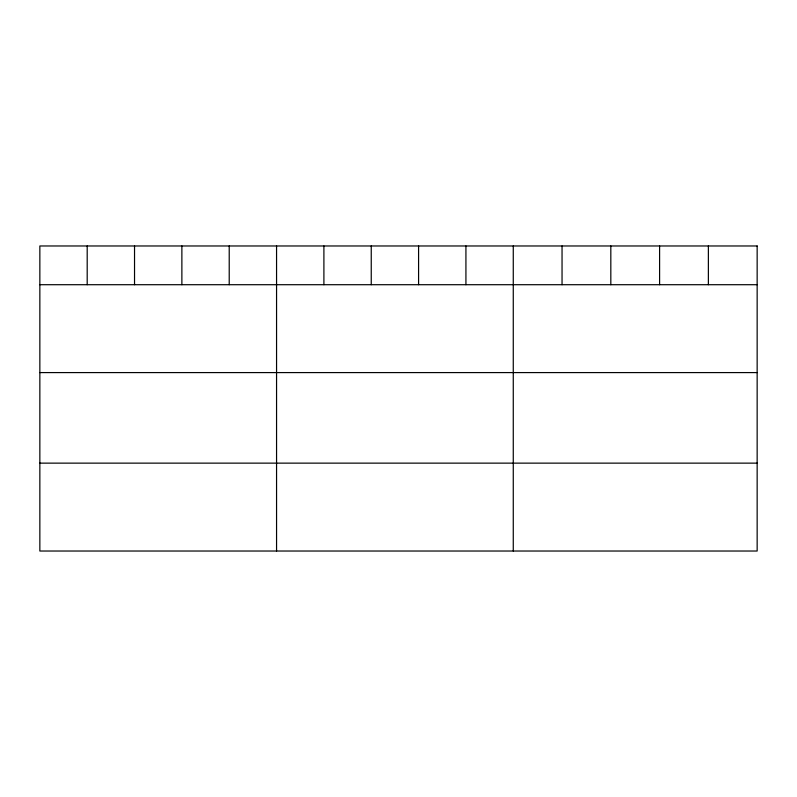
<?xml version="1.0" encoding="UTF-8"?>
<svg xmlns="http://www.w3.org/2000/svg" width="797" height="797" viewBox="0 0 797 797"><rect width="100%" height="100%" fill="white"/><g stroke="black" fill="none" stroke-linecap="round" stroke-linejoin="round"><path stroke-width="1.2" d="M39.85 284.708L757.15 284.708M39.85 372.588L757.15 372.588M39.85 463.137L757.15 463.137M708.374 245.974L708.374 284.708M659.597 245.974L659.597 284.708M610.821 245.974L610.821 284.708M562.044 245.974L562.044 284.708M513.268 245.974L513.268 551.026M465.926 245.974L465.926 284.708M418.584 245.974L418.584 284.708M371.243 245.974L371.243 284.708M323.901 245.974L323.901 284.708M276.559 245.974L276.559 551.026M229.217 245.974L229.217 284.708M181.875 245.974L181.875 284.708M134.534 245.974L134.534 284.708M87.192 245.974L87.192 284.708M757.15 245.974L39.85 245.974L39.85 551.026L757.15 551.026L757.15 245.974"/></g></svg>
